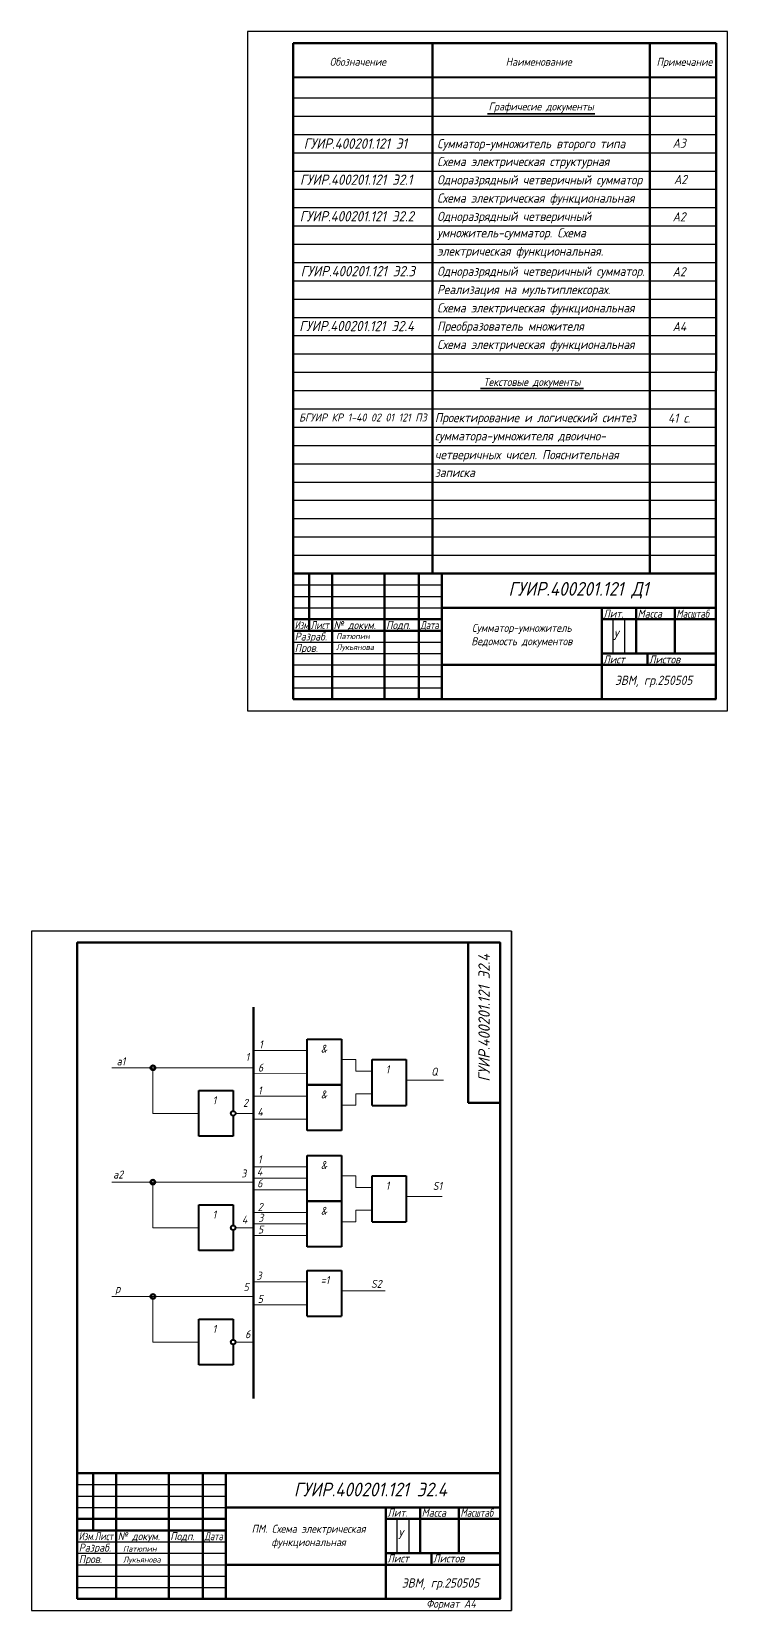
# Model space of a CAD drawing. Header units: millimetres. Extents: x -1355 to 1483, y -457 to 401.
# Drawn here: x 1179 to 1483, y -348 to 342 of the extents above; entities that cross this region are included whole.
import ezdxf

# ---------------------------------------------------------------- set-up
doc = ezdxf.new("R2010")
doc.units = ezdxf.units.MM
doc.header["$LTSCALE"] = 0.5
doc.layers.get('0').update_dxf_attribs({"lineweight": 60})
doc.layers.get('Defpoints').update_dxf_attribs({"color": 5})
doc.layers.add('4-текст', color=7, linetype='Continuous', true_color=0x00ad00)
doc.layers.add('провода', color=122, linetype='Continuous', lineweight=15)
doc.layers.add('фигуры', color=7, linetype='Continuous', lineweight=40)
doc.styles.get("Standard").update_dxf_attribs({"font": 'isocpeui.ttf', "width": 0.9})

msp = doc.modelspace()

# ---------------------------------------------------------------- linework, layer by layer
for p, q in [((1293.25, 336.97), (1478.25, 336.97)), ((1293.25, 336.97), (1293.25, 50.01)), ((1354.25, 321.97), (1354.25, 336.97)), ((1478.25, 336.97), (1478.21, 50.01)), ((1293.25, 321.97), (1478.25, 321.94)), ((1354.25, 321.97), (1354.25, 105.01)), ((1449.25, 321.95), (1449.25, 105.01)), ((1293.25, 50.01), (1478.21, 50.01)), ((1478.25, 50.01), (1293.25, 50.01)), ((1369.78, -56.38), (1369.78, -126.38)), ((1369.78, -126.38), (1383.78, -126.38))]:
    msp.add_line(p, q)
at = {"lineweight": 60}
msp.add_line((1449.25, 321.97), (1449.25, 336.97), dxfattribs=at)
at = {"color": 7, "linetype": 'Continuous', "lineweight": -3}
for p, q in [((1293.25, 312.93), (1478.25, 312.93)), ((1293.25, 304.97), (1478.25, 304.97)), ((1293.25, 296.97), (1478.25, 296.97)), ((1293.25, 288.97), (1478.25, 288.97)), ((1293.25, 280.97), (1478.25, 280.97)), ((1293.25, 273.01), (1478.25, 273.01)), ((1293.25, 265.01), (1478.25, 265.01)), ((1293.25, 257.01), (1478.25, 257.01)), ((1293.25, 249.01), (1478.25, 249.01)), ((1293.25, 241.01), (1478.25, 241.01)), ((1293.25, 233.01), (1478.25, 233.01)), ((1293.25, 225.01), (1478.25, 225.01)), ((1293.25, 217.01), (1478.25, 217.01)), ((1293.25, 209.01), (1478.25, 209.01)), ((1293.25, 201.01), (1478.25, 201.01)), ((1293.25, 193.01), (1478.25, 193.01)), ((1293.25, 185.01), (1478.25, 185.01)), ((1293.25, 177.01), (1478.25, 177.01)), ((1293.25, 169.01), (1478.25, 169.01)), ((1293.25, 161.01), (1478.25, 161.01)), ((1293.25, 153.01), (1478.25, 153.01)), ((1293.25, 145.01), (1478.25, 145.01)), ((1293.25, 137.01), (1478.25, 137.01)), ((1293.25, 129.01), (1478.25, 129.01)), ((1293.25, 121.01), (1478.25, 121.01)), ((1293.25, 113.01), (1478.25, 113.01)), ((1293.25, 105.01), (1478.25, 105.01)), ((1293.25, 100.01), (1358.25, 100.01)), ((1293.25, 95.01), (1358.25, 95.01)), ((1293.25, 90.01), (1358.25, 90.01)), ((1433.25, 70.01), (1433.25, 85.01)), ((1438.25, 85.01), (1438.25, 70.01)), ((1293.25, 75.01), (1358.25, 75.01)), ((1293.25, 70.01), (1358.25, 70.01)), ((1293.25, 65.01), (1358.25, 65.01)), ((1293.25, 60.01), (1358.25, 60.01)), ((1293.25, 55.01), (1358.25, 55.01)), ((1198.78, -293.38), (1263.78, -293.38)), ((1198.78, -298.38), (1263.78, -298.38)), ((1198.78, -303.38), (1263.78, -303.38)), ((1338.78, -323.38), (1338.78, -308.38)), ((1343.78, -308.38), (1343.78, -323.38)), ((1198.78, -318.38), (1263.78, -318.38)), ((1198.78, -323.38), (1263.78, -323.38)), ((1198.78, -328.38), (1263.78, -328.38)), ((1198.78, -333.38), (1263.78, -333.38)), ((1198.78, -338.38), (1263.78, -338.38))]:
    msp.add_line(p, q, dxfattribs=at)
at = {"lineweight": 35}
for p, q in [((1378.25, 305.97), (1425.25, 305.97)), ((1375.25, 185.97), (1420.25, 185.97))]:
    msp.add_line(p, q, dxfattribs=at)
at = {"color": 7, "linetype": 'Continuous', "lineweight": 60}
for p, q in [((1478.25, 105.01), (1293.25, 105.01)), ((1300.25, 105.01), (1300.25, 80.01)), ((1310.25, 50.01), (1310.25, 105.01)), ((1333.25, 105.01), (1333.25, 50.01)), ((1348.25, 50.01), (1348.25, 105.01)), ((1358.25, 105.01), (1358.25, 50.01)), ((1358.25, 90.01), (1478.25, 90.01)), ((1428.25, 50.01), (1428.25, 90.01)), ((1443.25, 90.01), (1443.25, 70.01)), ((1460.25, 70.01), (1460.25, 90.01)), ((1293.25, 85.01), (1358.25, 85.01)), ((1428.25, 85.01), (1478.25, 85.01)), ((1293.25, 80.01), (1358.25, 80.01)), ((1428.25, 70.01), (1478.25, 70.01)), ((1448.25, 65.01), (1448.25, 70.01)), ((1358.25, 65.01), (1478.25, 65.01)), ((1383.78, -288.38), (1198.78, -288.38)), ((1198.78, -343.38), (1198.78, -288.38)), ((1205.78, -288.38), (1205.78, -313.38)), ((1215.78, -343.38), (1215.78, -288.38)), ((1238.78, -288.38), (1238.78, -343.38)), ((1253.78, -343.38), (1253.78, -288.38)), ((1263.78, -288.38), (1263.78, -343.38)), ((1263.78, -303.38), (1383.78, -303.38)), ((1333.78, -343.38), (1333.78, -303.38)), ((1348.78, -303.38), (1348.78, -323.38)), ((1365.78, -323.38), (1365.78, -303.38)), ((1198.78, -308.38), (1263.78, -308.38)), ((1333.78, -308.38), (1383.78, -308.38)), ((1198.78, -313.38), (1263.78, -313.38)), ((1333.78, -323.38), (1383.78, -323.38)), ((1353.78, -328.38), (1353.78, -323.38)), ((1263.78, -328.38), (1383.78, -328.38))]:
    msp.add_line(p, q, dxfattribs=at)
at = {"color": 7, "linetype": 'Continuous'}
for p, q in [((1428.25, 90.01), (1428.25, 85.01)), ((1333.78, -303.38), (1333.78, -308.38))]:
    msp.add_line(p, q, dxfattribs=at)
at = {"lineweight": 50}
msp.add_line((1275.93, -84.66), (1275.93, -255.66), dxfattribs=at)
at = {"color": 7, "linetype": 'Continuous', "lineweight": 60}
msp.add_lwpolyline([(1198.78, -343.38), (1383.78, -343.38), (1383.78, -56.38), (1198.78, -56.38)], close=True, dxfattribs=at)
for centre in [(1231.89, -111.11), (1231.86, -161.11), (1231.87, -211.12)]:
    msp.add_circle(centre, 1)
at = {"layer": 'Defpoints'}
msp.add_line((1388.78, -51.38), (1388.78, -348.38), dxfattribs=at)
for points in [[(1273.25, 44.97), (1483.25, 44.97), (1483.25, 341.97), (1273.25, 341.97)], [(1178.78, -348.38), (1388.78, -348.38), (1388.78, -51.38), (1178.78, -51.38)]]:
    msp.add_lwpolyline(points, close=True, dxfattribs=at)
at = {"layer": 'провода'}
for p, q in [((1275.93, -103.55), (1299.33, -103.53)), ((1314.33, -107.53), (1320.69, -107.53)), ((1320.69, -112.55), (1320.69, -107.53)), ((1213.89, -111.11), (1275.93, -111.11)), ((1231.89, -111.11), (1231.89, -131.05)), ((1275.93, -113.55), (1299.33, -113.53)), ((1320.69, -112.55), (1327.74, -112.54)), ((1342.74, -116.55), (1358.95, -116.54)), ((1275.93, -123.53), (1299.33, -123.53)), ((1320.69, -122.55), (1327.74, -122.55)), ((1320.69, -122.55), (1320.69, -127.53)), ((1231.89, -131.05), (1252.02, -131.05)), ((1268, -131.07), (1275.9, -131.11)), ((1314.33, -127.53), (1320.69, -127.53)), ((1275.93, -133.55), (1299.33, -133.53)), ((1275.93, -133.55), (1299.33, -133.55)), ((1275.93, -154.42), (1299.33, -154.4)), ((1314.33, -158.41), (1320.69, -158.4)), ((1320.69, -163.42), (1320.69, -158.41)), ((1213.86, -161.11), (1275.93, -161.11)), ((1231.86, -161.11), (1231.86, -181.05)), ((1299.33, -159.41), (1275.93, -159.41)), ((1275.93, -164.42), (1299.33, -164.41)), ((1320.69, -163.42), (1327.74, -163.41)), ((1342.74, -167.42), (1358.37, -167.41)), ((1275.93, -174.42), (1299.33, -174.4)), ((1299.33, -179.41), (1275.93, -179.41)), ((1314.33, -178.41), (1320.69, -178.41)), ((1320.69, -173.42), (1327.74, -173.42)), ((1320.69, -173.42), (1320.69, -178.41)), ((1231.86, -181.05), (1251.99, -181.05)), ((1267.97, -181.07), (1275.91, -181.12)), ((1275.93, -184.42), (1299.33, -184.41)), ((1275.93, -204.69), (1299.33, -204.69)), ((1213.87, -211.12), (1275.93, -211.12)), ((1231.87, -211.12), (1231.87, -231.06)), ((1314.33, -208.69), (1333.52, -208.68)), ((1275.93, -214.71), (1299.33, -214.69)), ((1231.87, -231.06), (1252, -231.06)), ((1267.98, -231.08), (1275.94, -231.12))]:
    msp.add_line(p, q, dxfattribs=at)
at = {"layer": 'фигуры', "lineweight": 40}
for p, q in [((1299.33, -98.53), (1314.33, -98.53)), ((1299.33, -118.53), (1299.33, -98.53)), ((1314.33, -98.53), (1314.33, -107.53)), ((1314.33, -107.53), (1314.33, -118.53)), ((1327.74, -107.55), (1342.74, -107.55)), ((1327.74, -127.55), (1327.74, -107.55)), ((1342.74, -107.55), (1342.74, -116.55)), ((1342.74, -116.55), (1342.74, -127.55)), ((1252.02, -121.05), (1267.02, -121.05)), ((1252.02, -141.05), (1252.02, -121.05)), ((1267.04, -121.05), (1267.04, -130.05)), ((1314.33, -118.53), (1299.33, -118.53)), ((1299.33, -118.53), (1314.33, -118.53)), ((1299.33, -138.53), (1299.33, -118.53)), ((1314.33, -118.53), (1314.33, -127.53)), ((1314.33, -127.53), (1314.33, -138.53)), ((1327.74, -127.55), (1342.74, -127.55)), ((1267.02, -132.05), (1267.02, -141.05)), ((1267.02, -141.05), (1252.02, -141.05)), ((1314.33, -138.53), (1299.33, -138.53)), ((1299.33, -149.41), (1314.33, -149.41)), ((1299.33, -169.41), (1299.33, -149.41)), ((1314.33, -149.41), (1314.33, -158.41)), ((1314.33, -158.41), (1314.33, -169.41)), ((1327.74, -158.42), (1342.74, -158.42)), ((1327.74, -178.42), (1327.74, -158.42)), ((1342.74, -158.42), (1342.74, -167.42)), ((1251.99, -171.05), (1266.99, -171.05)), ((1251.99, -191.05), (1251.99, -171.05)), ((1266.99, -171.05), (1266.99, -180.05)), ((1314.33, -169.41), (1299.33, -169.41)), ((1299.33, -169.41), (1314.33, -169.41)), ((1299.33, -189.41), (1299.33, -169.41)), ((1314.33, -169.41), (1314.33, -178.41)), ((1342.74, -167.42), (1342.74, -178.42)), ((1314.33, -178.41), (1314.33, -189.41)), ((1327.74, -178.42), (1342.74, -178.42)), ((1266.99, -182.05), (1266.99, -191.05)), ((1266.99, -191.05), (1251.99, -191.05)), ((1314.33, -189.41), (1299.33, -189.41)), ((1299.33, -199.69), (1314.33, -199.69)), ((1299.33, -219.69), (1299.33, -199.69)), ((1314.33, -199.69), (1314.33, -208.69)), ((1314.33, -208.69), (1314.33, -219.69)), ((1299.33, -219.69), (1314.33, -219.69)), ((1252, -221.06), (1267, -221.06)), ((1252, -241.06), (1252, -221.06)), ((1267, -221.06), (1267, -230.06)), ((1267, -232.06), (1267, -241.06)), ((1267, -241.06), (1252, -241.06))]:
    msp.add_line(p, q, dxfattribs=at)
for centre in [(1267.02, -131.05), (1266.99, -181.05), (1267, -231.06)]:
    msp.add_circle(centre, 1, dxfattribs=at)

# ---------------------------------------------------------------- texts
at = {"color": 7, "linetype": 'Continuous', "width": 0.9}
for s, p in [('Обозначение', (1309.25, 327.02)), ('Наименование', (1386.25, 327.02)), ('Примечание', (1452.25, 326.97))]:
    msp.add_text(s, height=3.5, dxfattribs=at).set_placement(p)
at = {"color": 7, "linetype": 'Continuous', "lineweight": -3}
for s, width, p in [('Изм.', 0.7, (1293.92, 80.71)), ('Лист', 0.75, (1300.92, 80.71)), ('№ докум.', 0.9, (1310.92, 80.71)), ('Подп.', 0.9, (1333.92, 80.71)), ('Дата', 0.75, (1348.92, 80.71)), ('Лит.', 0.9, (1428.92, 85.71)), ('Масса', 0.9, (1443.92, 85.71)), ('Масштаб', 0.8, (1460.92, 85.71)), ('Разраб.', 0.9, (1293.92, 75.71)), ('Пров.', 0.9, (1293.92, 70.71)), ('Лист', 0.9, (1428.92, 65.71)), ('Листов', 0.9, (1448.92, 65.71))]:
    msp.add_text(s, height=3.5, dxfattribs=dict(at, width=width)).set_placement(p)
at = {"color": 7, "linetype": 'Continuous', "lineweight": 70, "width": 0.9}
msp.add_text('Формат А4', height=3.5, dxfattribs=at).set_placement((1351.44, -347.18))
at = {"char_height": 3.5, "attachment_point": 1}
for s, width, gutter_width, heights, insert in [('\\pxqc;Графичесие документы', 95.0049, 20, [0], (1354.25, 310.97)), ('\\pxqc;Текстовые документы', 95.0049, 20, [0], (1350.25, 190.52)), ('\\pxqc;Сумматор-умножитель\\PВедомость документов', 70.0392, 20, [37.17], (1358.25, 82.97)), ('1', 10.2898, 25, [0], (1278.32, -99.15)), ('a1', 10, 25, [0], (1216, -106.56)), ('1', 10.2898, 25, [0], (1272.41, -104.69)), ('6', 10.2898, 25, [0], (1277.83, -109.28)), ('1', 10.2898, 25, [0], (1277.83, -119.3)), ('2', 10.2898, 25, [0], (1271.32, -124.69)), ('4', 10.2898, 25, [0], (1277.58, -128.65)), ('1', 10.2898, 25, [0], (1277.78, -149.42)), ('a2', 10, 25, [0], (1214.49, -156.04)), ('3', 10.2898, 25, [0], (1270.53, -155.58)), ('4', 10.2898, 25, [0], (1277.37, -154.77)), ('6', 10.2898, 25, [0], (1277.49, -159.88)), ('2', 10.2898, 25, [0], (1277.78, -170.2)), ('4', 10.2898, 25, [0], (1270.82, -175.75)), ('3', 10.2898, 25, [0], (1277.99, -174.93)), ('5', 10.2898, 25, [0], (1277.83, -180.08)), ('p', 10, 25, [0], (1215.37, -205.94)), ('5', 10.2898, 25, [0], (1271.51, -205.24)), ('3', 10.2898, 25, [0], (1277.2, -200.26)), ('5', 10.2898, 25, [0], (1277.7, -210.42)), ('6', 10.2898, 25, [0], (1272.23, -225.86)), ('\\pxqc;ПМ. Схема электрическая\\Pфункциональная', 70.0392, 20, [37.17], (1264.99, -310.93))]:
    msp.add_mtext_dynamic_manual_height_columns(s, width=width, gutter_width=gutter_width, heights=heights, dxfattribs=dict(at, insert=insert))
at = {"layer": '4-текст', "width": 0.9}
for p in [(1433.25, 75.97), (1339.03, -317.2)]:
    msp.add_text('У', height=4, dxfattribs=at).set_placement(p)
at = {"layer": '4-текст', "lineweight": -3}
for s, width, p in [('Лит.', 0.9, (1334.45, -307.38)), ('Масса', 0.9, (1349.45, -307.38)), ('Масштаб', 0.8, (1366.45, -307.38)), ('Изм.', 0.7, (1199.45, -317.68)), ('Лист', 0.75, (1206.45, -317.68)), ('№ докум.', 0.9, (1216.45, -317.68)), ('Подп.', 0.9, (1239.45, -317.68)), ('Дата', 0.75, (1254.45, -317.68)), ('Разраб.', 0.9, (1199.45, -322.68)), ('Пров.', 0.9, (1199.45, -327.68)), ('Лист', 0.9, (1334.45, -327.38)), ('Листов', 0.9, (1354.45, -327.38))]:
    msp.add_text(s, height=3.5, dxfattribs=dict(at, width=width)).set_placement(p)
at = {"layer": '4-текст'}
for s, width, heights, insert, char_height, attachment_point in [('ГУИР.400201.121 Э1', 111, [14.67], (1343.1, 293), 4.5, 6), ('Сумматор-умножитель второго типа', 95.0045, [0], (1356.25, 294.97), 4, 1), ('А3', 95.0045, [0], (1459.25, 295.17), 4, 1), ('Схема электрическая структурная', 95.0045, [0], (1356.25, 287.17), 4, 1), ('\\pxqc;ГУИР.400201.121 Э2.1', 111, [14.67], (1376.33, 277.22), 4.5, 6), ('Одноразрядный четверичный сумматор', 95.0045, [0], (1356.25, 279.17), 4, 1), ('А2', 95.0045, [0], (1459.86, 279.3), 4, 1), ('Схема электрическая функциональная', 95.0045, [0], (1356.25, 271.17), 4, 1), ('\\pxqc;ГУИР.400201.121 Э2.2', 111, [14.67], (1376.59, 261.22), 4.5, 6), ('Одноразрядный четверичный ', 95.0045, [21.4], (1356.25, 263.17), 4, 1), ('А2', 95.0045, [0], (1459.25, 262.97), 4, 1), ('умножитель-сумматор. Схема', 95, [0], (1356.25, 255.97), 4, 1), ('электрическая функциональная.', 95, [0], (1356.25, 247.97), 4, 1), ('\\pxqc;ГУИР.400201.121 Э2.3', 111, [14.67], (1377.03, 237.22), 4.5, 6), ('Одноразрядный четверичный сумматор.', 95.0045, [0], (1356.25, 239.17), 4, 1), ('А2', 95.0045, [0], (1459.25, 238.97), 4, 1), ('Реализация на мультиплексорах.', 95.0045, [0], (1356.25, 231.17), 4, 1), ('Схема электрическая функциональная', 95.0045, [0], (1356.25, 223.17), 4, 1), ('\\pxqc;ГУИР.400201.121 Э2.4', 111, [14.67], (1376.5, 213.22), 4.5, 6), ('Преобразователь множителя', 95.0045, [0], (1356.25, 215.17), 4, 1), ('А4', 95.0045, [0], (1459.25, 214.97), 4, 1), ('Схема электрическая функциональная', 95.0045, [0], (1356.25, 207.17), 4, 1), ('\\pxqc;БГУИР КР 1-40 02 01 121 ПЗ', 111, [14.67], (1379.25, 173.22), 3.5, 6), ('Проектирование и логический синтез', 95.0045, [0], (1355.25, 175.17), 4, 1), ('41 с.', 95.0045, [0], (1457.25, 174.97), 4, 1), ('сумматора-умножителя двоично-', 95.0045, [0], (1355.25, 167.17), 4, 1), ('четверичных чисел. Пояснительная ', 95.0045, [0], (1355.25, 158.97), 4, 1), ('записка', 95.0045, [0], (1355.25, 151.17), 4, 1), ('ГУИР.400201.121 Д1', 78, [0], (1448.77, 97.68), 6, 6), ('Патюпин', 23, [0], (1312.05, 78.84), 2.5, 1), ('Лукьянова', 23, [0], (1312.05, 74.09), 2.5, 1), ('ЭВМ, гр.250505', 50, [0], (1434.05, 60.32), 4, 1), ('ГУИР.400201.121 Э2.4', 78, [0], (1360.52, -295.5), 6, 6), ('Патюпин', 23, [0], (1218.78, -320.18), 2.5, 1), ('Лукьянова', 23, [0], (1218.78, -324.93), 2.5, 1), ('ЭВМ, гр.250505', 50, [0], (1340.78, -334.38), 4, 1)]:
    msp.add_mtext_dynamic_manual_height_columns(s, width=width, gutter_width=20, heights=heights, dxfattribs=dict(at, insert=insert, char_height=char_height, attachment_point=attachment_point))
at = {"layer": '4-текст', "insert": (1376.78, -61.38), "char_height": 5, "attachment_point": 6, "rotation": 90}
msp.add_mtext_dynamic_manual_height_columns('ГУИР.400201.121 Э2.4', width=70, gutter_width=20, heights=[0], dxfattribs=at)
at = {"layer": 'фигуры', "width": 0.9}
for s, p in [('&', (1305.33, -104.53)), ('1', (1333.74, -113.55)), ('Q', (1353.62, -114.56)), ('1', (1258.02, -127.05)), ('&', (1305.33, -124.53)), ('&', (1305.33, -155.41)), ('1', (1333.74, -164.42)), ('S1', (1354.33, -164.56)), ('&', (1305.33, -175.41)), ('1', (1257.99, -177.05)), ('=1', (1305.33, -205.69)), ('S2', (1327.3, -207.34)), ('1', (1258, -227.06))]:
    msp.add_text(s, height=3.5, dxfattribs=at).set_placement(p)

doc.saveas('drawing.dxf')
